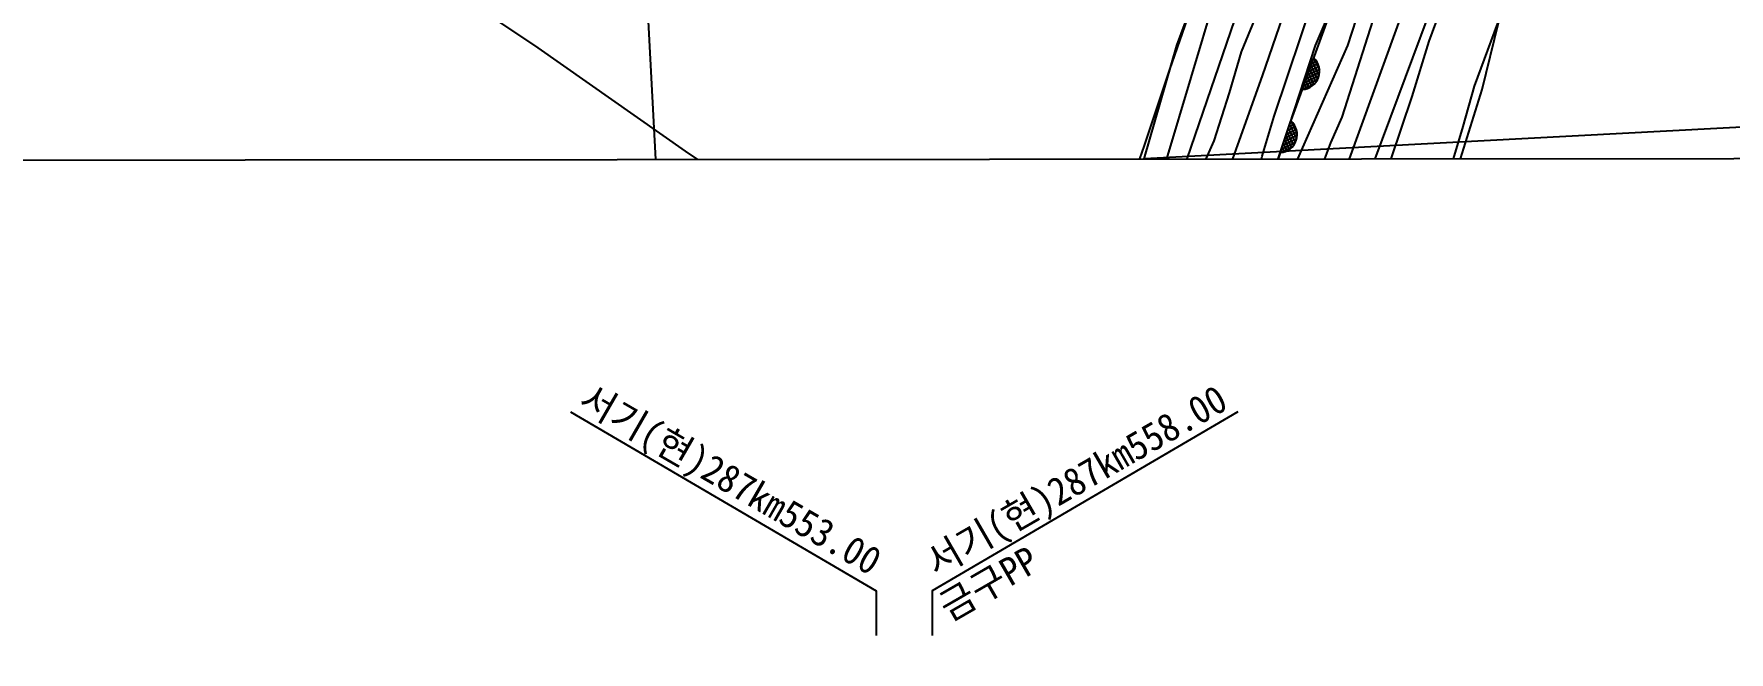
# Model space of a CAD drawing. Header units: millimetres. Extents: x 1510 to 2306, y 1103 to 1810.
# Drawn here: x 2077.2 to 2229.1, y 1363.4 to 1418.7 of the extents above; entities that cross this region are included whole.
import ezdxf
from ezdxf.enums import TextEntityAlignment as Align
from ezdxf.xclip import XClip

# ---------------------------------------------------------------- set-up
doc = ezdxf.new("R2010")
doc.units = ezdxf.units.MM
doc.header["$LTSCALE"] = 10
doc.header["$MEASUREMENT"] = 0
doc.header["$XCLIPFRAME"] = 2
doc.layers.add('TX-PAPR', color=2, linetype='Continuous', plot=False)
for name, color, linetype in [('TZ-BASE', 253, 'Continuous'), ('TZ-LEAL', 1, 'Continuous'), ('TZ-LEAT', 3, 'Continuous')]:
    doc.layers.add(name, color=color, linetype=linetype)
doc.styles.get("Standard").update_dxf_attribs({"font": 'GulimChe.ttf'})
doc.styles.add('굴림체', font='GulimChe.ttf')

# ---------------------------------------------------------------- blocks, each defined once
blk = doc.blocks.new('JD-FSDGKLDGLK3FSD3')
at = {"layer": 'TZ-BASE'}
for p, q in [((525.24, 143.3), (543.83, -206.56)), ((599.2, -31.18, 44.99), (584.22, -75.05, 44.99)), ((592.23, -70.63, 44.99), (600.59, -45.72, 44.99)), ((511.87, -54.85, 43.25), (526.28, -64.52, 43.25)), ((583.53, -64.29, 42.99), (587.01, -54.84, 42.99)), ((596.32, -63.93, 43.87), (598.65, -57.45, 43.87)), ((602.88, -56.4, 41.99), (598.28, -70.72, 41.99)), ((581.76, -77.29, 43.99), (587.5, -58.14, 43.99)), ((597.16, -85.57, 39.99), (607.25, -58.39, 39.99)), ((604.93, -57.94, 40.99), (598.1, -76.84, 40.99)), ((608.36, -57.77, 39.34), (606.09, -63.92, 39.34)), ((582.89, -66.44, 43.09), (585.17, -59.92, 43.09)), ((610.18, -67.95, 39.22), (613.28, -59.52, 39.22)), ((590.9, -60.95, 43.35), (589.29, -64.86, 43.35)), ((591.18, -67.03, 44.65), (593.02, -61.74, 44.65)), ((596.9, -61.99, 43.99), (595.91, -64.29, 43.99)), ((599.57, -61.92, 42.99), (598.8, -64.29, 42.99)), ((610.86, -68.23, 38.99), (612.32, -62.27, 38.99)), ((526.28, -64.52, 43.25), (539.49, -73.78, 43.25)), ((580.4, -75.08, 42.99), (583.53, -64.29, 42.99)), ((589.29, -64.86, 43.35), (588.2, -68.53, 43.35)), ((595.91, -64.29, 43.99), (591.26, -78.53, 43.99)), ((598.8, -64.29, 42.99), (593.24, -76.9, 42.99)), ((593.64, -71.35, 43.87), (596.32, -63.93, 43.87)), ((606.09, -63.92, 39.34), (604.56, -68.86, 39.34)), ((580.62, -73.25, 43.09), (582.89, -66.44, 43.09)), ((594.76, -68.24, 43.87), (595.78, -65.42, 43.87)), ((596.3, -66.72, 43.87), (595.11, -67.28, 43.87)), ((596.3, -66.45, 43.87), (595.23, -66.95, 43.87)), ((595.8, -67.8, 43.87), (595.3, -66.74, 43.87)), ((596.25, -66.19, 43.87), (595.35, -66.62, 43.87)), ((595.98, -67.6, 43.87), (595.42, -66.41, 43.87)), ((596.17, -65.96, 43.87), (595.47, -66.28, 43.87)), ((596.14, -67.34, 43.87), (595.54, -66.08, 43.87)), ((596.05, -65.74, 43.87), (595.59, -65.95, 43.87)), ((596.26, -67.01, 43.87), (595.66, -65.74, 43.87)), ((595.89, -65.53, 43.87), (595.71, -65.62, 43.87)), ((596.31, -66.52, 43.87), (595.79, -65.43, 43.87)), ((699.47, -68.15), (0.1, -105.32)), ((588.99, -73.21, 44.65), (591.18, -67.03, 44.65)), ((594.9, -68.23, 43.87), (594.82, -68.07, 43.87)), ((595.83, -67.77, 43.87), (594.84, -68.24, 43.87)), ((596.13, -67.35, 43.87), (594.87, -67.95, 43.87)), ((595.15, -68.18, 43.87), (594.94, -67.74, 43.87)), ((596.26, -67.02, 43.87), (594.99, -67.61, 43.87)), ((595.38, -68.09, 43.87), (595.06, -67.41, 43.87)), ((595.6, -67.96, 43.87), (595.18, -67.07, 43.87)), ((608.75, -74.95, 38.99), (610.86, -68.23, 38.99)), ((609.17, -71.57, 39.22), (610.18, -67.95, 39.22)), ((588.2, -68.53, 43.35), (586.82, -72.84, 43.35)), ((604.56, -68.86, 39.34), (602.39, -75.33, 39.34)), ((591.1, -78.92, 43.87), (593.64, -71.35, 43.87)), ((591.17, -74.21, 44.99), (592.23, -70.63, 44.99)), ((592.78, -73.91, 43.87), (593.74, -71.06, 43.87)), ((593.85, -71.17, 43.87), (593.67, -71.26, 43.87)), ((594.29, -72.15, 43.87), (593.75, -71.07, 43.87)), ((598.28, -70.72, 41.99), (597.29, -73.02, 41.99)), ((586.82, -72.84, 43.35), (584.98, -77.06, 43.35)), ((594.25, -72.65, 43.87), (593, -73.27, 43.87)), ((594.29, -72.35, 43.87), (593.11, -72.94, 43.87)), ((593.61, -73.61, 43.87), (593.18, -72.73, 43.87)), ((594.28, -72.08, 43.87), (593.22, -72.6, 43.87)), ((593.81, -73.44, 43.87), (593.29, -72.39, 43.87)), ((594.23, -71.82, 43.87), (593.33, -72.27, 43.87)), ((593.99, -73.23, 43.87), (593.4, -72.06, 43.87)), ((594.14, -71.59, 43.87), (593.44, -71.93, 43.87)), ((594.14, -72.97, 43.87), (593.52, -71.72, 43.87)), ((594.01, -71.37, 43.87), (593.56, -71.6, 43.87)), ((594.25, -72.64, 43.87), (593.63, -71.39, 43.87)), ((607.87, -75.88, 39.22), (609.17, -71.57, 39.22)), ((539.49, -73.78, 43.25), (554.4, -83.62, 43.25)), ((578, -80.91, 43.09), (580.62, -73.25, 43.09)), ((597.29, -73.02, 41.99), (586.57, -101.36, 41.99)), ((586.97, -78.85, 44.65), (588.99, -73.21, 44.65)), ((590.76, -75.4, 44.99), (591.17, -74.21, 44.99)), ((592.92, -73.89, 43.87), (592.84, -73.73, 43.87)), ((593.84, -73.41, 43.87), (592.86, -73.9, 43.87)), ((594.13, -72.99, 43.87), (592.88, -73.61, 43.87)), ((593.17, -73.83, 43.87), (592.95, -73.4, 43.87)), ((593.4, -73.74, 43.87), (593.07, -73.06, 43.87))]:
    blk.add_line(p, q, dxfattribs=at)
for centre, start, end in [((594.68, -66.62, 43.87), 272.7793, 47.5396), ((592.67, -72.28, 43.87), 274.0691, 48.8294)]:
    blk.add_arc(centre, 1.62, start, end, dxfattribs=at)

msp = doc.modelspace()

# ---------------------------------------------------------------- linework, layer by layer
at = {"layer": 'TX-PAPR'}
msp.add_lwpolyline([(2296.02, 1557.65), (1596.02, 1557.01), (1596.15, 1407.01), (2296.15, 1407.65)], close=True, dxfattribs=at)
at = {"layer": 'TZ-LEAL'}
for points in [[(2125.3, 1384.9), (2152.68, 1368.87), (2152.68, 1364.87)], [(2185.07, 1384.9), (2157.68, 1368.87), (2157.68, 1364.87)]]:
    msp.add_lwpolyline(points, dxfattribs=at)

# ---------------------------------------------------------------- block references
at = {"layer": 'TZ-BASE'}
ref = msp.add_blockref('JD-FSDGKLDGLK3FSD3', (1596.08, 1482.01), dxfattribs=at)
XClip(ref).set_block_clipping_path([(699.9307781947, 75.6432794993), (-0.068926229, 74.9999683278), (0.0689262292, -74.9999686265), (700.0686305886, -74.3566571564)])

# ---------------------------------------------------------------- texts
at = {"layer": 'TZ-LEAT', "style": '굴림체'}
for s, rotation, p in [('서기(현)287km553.00', 330, (2138.99, 1377.78)), ('서기(현)287km558.00', 30, (2171.18, 1377.66))]:
    msp.add_text(s, height=2.5, rotation=rotation, dxfattribs=at).set_placement(p, align=Align.CENTER)
at = {"layer": 'TZ-LEAT'}
msp.add_text('금구PP', height=2.5, rotation=30, dxfattribs=at).set_placement((2159.23, 1366.07))

doc.saveas('drawing.dxf')
